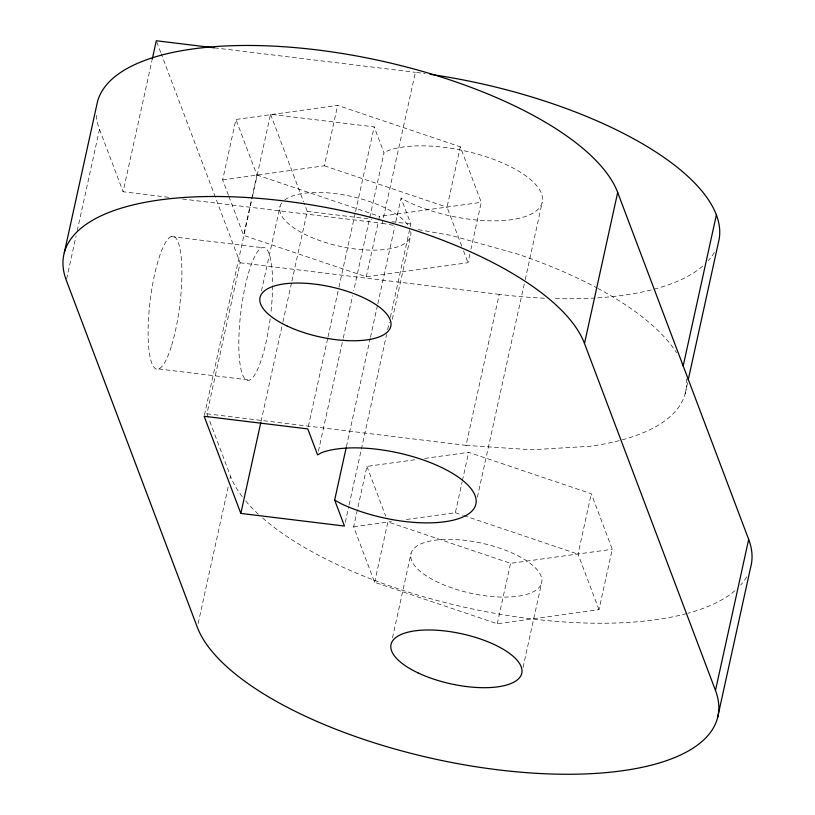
<?xml version="1.0" encoding="UTF-8"?>
<svg xmlns="http://www.w3.org/2000/svg" width="815" height="815" viewBox="0 0 815 815"><rect width="100%" height="100%" fill="white"/><g stroke="black" fill="none" stroke-linecap="round" stroke-linejoin="round"><path stroke-width="0.61" stroke-dasharray="4.08 3.06" d="M66.596 279.087L76.121 235.759M77.211 230.808L99.522 129.31A267.768 102.476 12.4 0 1 96.272 115.088M168.603 197.312L123.106 191.759L151.947 60.554M228.455 195.223L222.658 179.871L235.942 119.469L337.644 105.38L460.312 146.812L481.268 202.324L470.968 249.166M469.888 254.097L467.983 262.725L366.281 276.805L243.614 235.382L256.898 174.97L235.942 119.469M204.433 415.029L252.253 197.525M252.528 196.283L270.56 114.253L374.197 126.885L384.008 152.863L353.669 290.823M208.273 417.331L206.939 413.796L240.14 262.787L161.238 53.81M261.493 290.894L280.044 206.49M198.137 623.546L228.343 486.148M229.973 478.721L230.513 476.245L208.721 418.513M261.055 421.447L282.642 323.249M282.917 322.007L291.668 282.235M291.933 280.992L307.245 211.391L304.107 203.098M222.658 179.871L324.36 165.791L337.644 105.38M308.335 426.418L327.742 338.174M328.007 336.931L338.673 288.459M338.938 287.216L355.34 212.644M355.615 211.401L374.197 126.885M318.421 451.153L343.013 339.295M343.288 338.052L352.579 295.794M366.281 276.805L378.476 221.334M378.751 220.101L379.566 216.403L481.268 202.324M182.499 199.003L382.184 223.341L415.385 72.331A267.768 102.476 12.4 0 1 425.206 73.605M346.406 446.62L370.183 338.49M370.458 337.247L377.559 304.932M377.834 303.689L394.776 226.631M395.876 221.66L401.062 198.045L407.398 201.6A87.022 33.303 12.4 0 0 526.48 216.118A87.022 33.303 12.4 0 0 507.205 165.099A87.022 33.303 12.4 0 0 388.134 150.581L384.008 152.863M345.285 522.323L348.84 506.166M349.115 504.923L386.555 334.639M387.645 329.668L389.285 322.21M390.375 317.239L410.872 224.023L401.062 198.045M392.31 319.266L410.597 236.106M424.697 458.407L468.635 452.315L591.303 493.747L612.259 549.259L598.984 609.661L497.272 623.74L374.615 582.317L353.649 526.806L366.933 466.404L417.158 459.446M461.748 246.191L447.028 207.214L460.312 146.812M374.615 582.317L387.889 521.906L510.557 563.338L612.259 549.259M392.484 637.829L411.045 553.426M206.939 413.796L466.017 445.377L499.218 294.368A267.768 102.476 12.4 0 0 545.296 298.249M406.39 519.501L455.361 512.727L462.136 481.91M462.4 480.677L468.635 452.315M477.396 497.17L524.942 280.9M525.217 279.657L542.158 202.599M497.272 623.74L510.557 563.338M523.036 667.444L541.588 583.041A66.942 25.622 12.4 0 0 449.432 539.377A66.942 25.622 12.4 0 0 437.93 582.277A66.942 25.622 12.4 0 0 541.588 583.041M598.984 609.661L578.018 554.149L591.303 493.747M685.201 393.594L687.656 382.459M353.649 526.806L391.322 521.59M466.017 445.377L531.645 449.768L589.948 446.294A267.768 102.476 12.4 0 0 686.322 378.894M214.437 47.841L415.385 72.331M307.245 211.391L371.691 219.245M391.913 221.711L410.872 224.023M171.282 236.595L261.961 247.648M240.14 262.787L499.218 294.368M158.762 368.971L249.441 380.024M382.184 223.341L394.633 225.511M418.289 229.647L450.664 235.301L517.342 254.005A267.768 102.476 12.4 0 1 596.733 287.787M324.36 165.791L447.028 207.214M256.898 174.97L379.566 216.403M455.361 512.727L462.574 515.162M463.776 515.569L578.018 554.149M463.531 250.918L467.983 262.725M270.56 114.253L303.659 201.916M366.933 466.404L385.658 516.007M228.903 196.405L243.614 235.382M156.755 41.942L160.789 52.629M99.522 129.31L123.106 191.759M410.76 231.572A66.942 25.622 12.4 0 1 338.683 246.059A66.942 25.622 12.4 0 1 282.194 202.405M284.781 199.94A66.942 25.622 12.4 0 1 349.818 196.058A66.942 25.622 12.4 0 1 408.753 226.438M746.622 576.867A267.768 102.476 12.4 0 1 740.692 585.038M734.926 590.692A267.768 102.476 12.4 0 1 687.88 613.267M686.688 613.593A267.768 102.476 12.4 0 1 261.982 517.464M258.365 514.194A267.768 102.476 12.4 0 1 245.61 500.889M242.279 496.722A267.768 102.476 12.4 0 1 230.513 476.245M270.142 318.859A66.942 14.965 -83.1 0 1 242.503 374.472A66.942 14.965 -83.1 0 1 250.215 267.605A66.942 14.965 -83.1 0 1 272.618 284.608M272.607 285.821A66.942 14.965 -83.1 0 1 270.763 313.856M714.327 252.395A267.768 102.476 12.4 0 1 708.398 260.555M702.632 266.21A267.768 102.476 12.4 0 1 596.448 297.923M595.174 298.005A267.768 102.476 12.4 0 1 552.733 298.524M597.894 288.398A267.768 102.476 12.4 0 1 676.501 352.732M171.71 345.224A66.942 14.965 -83.1 0 0 175.133 237.246A66.942 14.965 -83.1 0 0 148.218 325.868A66.942 14.965 -83.1 0 0 171.71 345.224"/><path stroke-width="1.22" d="M64.303 252.67L97.505 101.651A267.768 102.476 12.4 0 1 350.858 54.941A267.768 102.476 12.4 0 1 617.689 192.472L748.679 539.408A267.768 102.476 12.4 0 1 750.697 567.067L717.495 718.076M152.222 59.322L156.307 40.75L214.437 47.841M346.141 447.873L334.659 500.074L344.47 526.052L240.833 513.419L260.78 422.69M584.487 343.482A267.768 102.476 12.4 0 0 283.488 200.887A267.768 102.476 12.4 0 0 66.321 280.329L197.312 627.265A267.768 102.476 12.4 0 0 498.311 769.859A267.768 102.476 12.4 0 0 715.478 690.417L584.487 343.482L617.689 192.472M716.385 214.926L683.184 365.945A267.768 102.476 12.4 0 0 682.389 363.948M688.196 379.984L718.402 242.585A267.768 102.476 12.4 0 0 430.167 74.308M715.478 690.417L748.679 539.408M334.659 500.074L340.996 503.629A87.022 33.303 12.4 0 0 460.068 518.146A87.022 33.303 12.4 0 0 440.803 467.117A87.022 33.303 12.4 0 0 321.731 452.6L317.595 454.882L307.785 428.904L204.158 416.271L240.833 513.419M287.012 325.949A66.942 25.622 12.4 0 0 390.68 326.713A66.942 25.622 12.4 0 0 298.514 283.049A66.942 25.622 12.4 0 0 287.012 325.949M418.003 672.884A66.942 25.622 12.4 0 0 521.671 673.648A66.942 25.622 12.4 0 0 429.505 629.985A66.942 25.622 12.4 0 0 418.003 672.884"/></g></svg>
